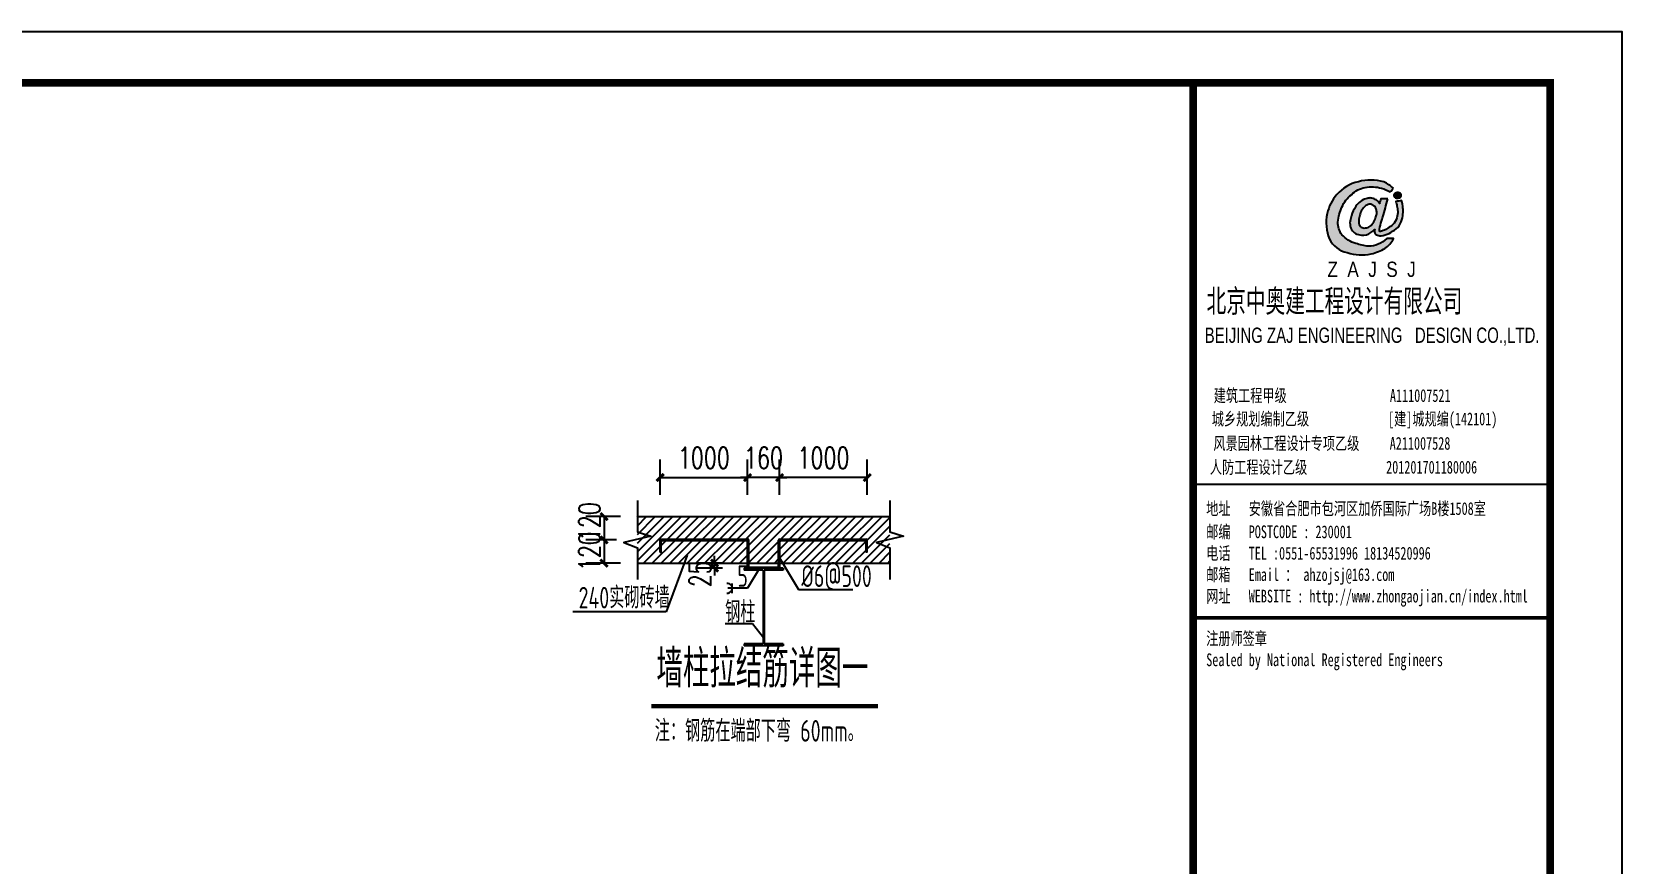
# Model space of a CAD drawing. Extents: x 180850 to 1400258, y 48356 to 327067.
# Drawn here: x 381769 to 425889, y 293877 to 316984 of the extents above; entities that cross this region are included whole.
import ezdxf
from ezdxf.enums import TextEntityAlignment as Align

# ---------------------------------------------------------------- set-up
doc = ezdxf.new("R2010")
doc.units = 0
doc.header["$LTSCALE"] = 1000
for name, color, linetype in [('AXIS', 3, 'Continuous'), ('GZ', 50, 'Continuous'), ('PUB_TITLE', 4, 'Continuous'), ('TEXT', 7, 'Continuous'), ('图签', 3, 'Continuous'), ('填充', 251, 'Continuous'), ('文字', 7, 'Continuous')]:
    doc.layers.add(name, color=color, linetype=linetype)
doc.styles.add('_gyy_title_Arial', font='arial.ttf', dxfattribs={"width": 0.7})
doc.styles.add('_gyy_title_ST', font='', dxfattribs={"width": 0.8})
doc.styles.add('_TCH_DIM_T3', font='SIMPLEX', dxfattribs={"width": 0.705882, "bigfont": 'GBCBIG'})
doc.styles.add('HZ', font='txt.shx', dxfattribs={"width": 0.8, "bigfont": '000hztxt.shx'})
doc.styles.add('TSSD_Norm', font='tssdeng.shx', dxfattribs={"bigfont": 'hztxt.shx'})
doc.styles.get('_gyy_title_ST').set_extended_font_data('SimSun')
doc.dimstyles.new('TCH-200-1', dxfattribs={"dimtxt": 595, "dimasz": 200, "dimexe": 500, "dimexo": 600, "dimgap": 252.5, "dimtad": 1, "dimdec": 0, "dimzin": 0, "dimdsep": 46, "dimtxsty": '_TCH_DIM_T3', "dimblk": 'ARCHTICK', "dimcen": 0.09, "dimclrd": 3, "dimclre": 3, "dimclrt": 7, "dimazin": 2, "dimtfac": 1, "dimtdec": 0, "dimtix": 1, "dimtmove": 2, "dimatfit": 3, "dimfxl": 1, "dimtolj": 1, "dimtzin": 0, "dimarcsym": 0})

# ---------------------------------------------------------------- blocks, each defined once
blk = doc.blocks.new('_ArchTick')
at = {"color": 0, "linetype": 'ByBlock', "const_width": 0.4}
blk.add_lwpolyline([(-0.5, -0.5), (0.5, 0.5)], dxfattribs=at)
blk = doc.blocks.new('*D299')
at = {"layer": 'AXIS', "color": 3, "lineweight": -2, "transparency": 16777216}
for p, q in [((400933, 302234), (400211, 302234)), ((400711, 302234), (400711, 302434)), ((400711, 302095), (400711, 302234)), ((400933, 302095), (400211, 302095)), ((400711, 302095), (400711, 301895))]:
    blk.add_line(p, q, dxfattribs=at)
at = {"layer": 'Defpoints', "color": 0, "transparency": 16777216}
for p in [(400711, 302234), (401533, 302234), (401533, 302095)]:
    blk.add_point(p, dxfattribs=at)
at = {"layer": 'AXIS', "color": 3, "lineweight": -2, "transparency": 16777216, "xscale": 200, "yscale": 200, "zscale": 200}
for p, rotation in [((400711, 302234), 270), ((400711, 302095), 90)]:
    blk.add_blockref('_ArchTick', p, dxfattribs=dict(at, rotation=rotation))
at = {"layer": 'AXIS', "color": 7, "transparency": 16777216, "insert": (400307, 301926), "char_height": 595, "attachment_point": 5, "rotation": 90, "style": '_TCH_DIM_T3'}
blk.add_mtext('\\A1;25', dxfattribs=at)
blk = doc.blocks.new('*D300')
at = {"layer": 'AXIS', "color": 3, "lineweight": -2, "transparency": 16777216}
for p, q in [((399200, 304128), (399200, 305111)), ((401625, 304128), (401625, 305111)), ((399200, 304611), (401625, 304611))]:
    blk.add_line(p, q, dxfattribs=at)
at = {"layer": 'Defpoints', "color": 0, "transparency": 16777216}
for p in [(401625, 304611), (399200, 303528), (401625, 303528)]:
    blk.add_point(p, dxfattribs=at)
at = {"layer": 'AXIS', "color": 3, "lineweight": -2, "transparency": 16777216, "xscale": 200, "yscale": 200, "zscale": 200, "rotation": 180}
blk.add_blockref('_ArchTick', (399200, 304611), dxfattribs=at)
at = {"layer": 'AXIS', "color": 3, "lineweight": -2, "transparency": 16777216, "xscale": 200, "yscale": 200, "zscale": 200}
blk.add_blockref('_ArchTick', (401625, 304611), dxfattribs=at)
at = {"layer": 'AXIS', "color": 7, "transparency": 16777216, "insert": (400412, 305161), "char_height": 595, "attachment_point": 5, "style": '_TCH_DIM_T3'}
blk.add_mtext('\\A1;1000', dxfattribs=at)
blk = doc.blocks.new('*D301')
at = {"layer": 'AXIS', "color": 3, "lineweight": -2, "transparency": 16777216}
for p, q in [((398096, 303528), (397143, 303528)), ((397643, 303528), (397643, 302881)), ((397988, 302881), (397143, 302881))]:
    blk.add_line(p, q, dxfattribs=at)
at = {"layer": 'Defpoints', "color": 0, "transparency": 16777216}
for p in [(398696, 303528), (397643, 302881), (398588, 302881)]:
    blk.add_point(p, dxfattribs=at)
at = {"layer": 'AXIS', "color": 3, "lineweight": -2, "transparency": 16777216, "xscale": 200, "yscale": 200, "zscale": 200}
for p, rotation in [((397643, 303528), 90), ((397643, 302881), 270)]:
    blk.add_blockref('_ArchTick', p, dxfattribs=dict(at, rotation=rotation))
at = {"layer": 'AXIS', "color": 7, "transparency": 16777216, "insert": (397238, 303386), "char_height": 595, "attachment_point": 5, "rotation": 90, "style": '_TCH_DIM_T3'}
blk.add_mtext('\\A1;120', dxfattribs=at)
blk = doc.blocks.new('*D302')
at = {"layer": 'AXIS', "color": 3, "lineweight": -2, "transparency": 16777216}
for p, q in [((397988, 302881), (397143, 302881)), ((397643, 302881), (397643, 302234)), ((398096, 302234), (397143, 302234))]:
    blk.add_line(p, q, dxfattribs=at)
at = {"layer": 'Defpoints', "color": 0, "transparency": 16777216}
for p in [(398588, 302881), (397643, 302234), (398696, 302234)]:
    blk.add_point(p, dxfattribs=at)
at = {"layer": 'AXIS', "color": 3, "lineweight": -2, "transparency": 16777216, "xscale": 200, "yscale": 200, "zscale": 200}
for p, rotation in [((397643, 302881), 90), ((397643, 302234), 270)]:
    blk.add_blockref('_ArchTick', p, dxfattribs=dict(at, rotation=rotation))
at = {"layer": 'AXIS', "color": 7, "transparency": 16777216, "insert": (397238, 302558), "char_height": 595, "attachment_point": 5, "rotation": 90, "style": '_TCH_DIM_T3'}
blk.add_mtext('\\A1;120', dxfattribs=at)
blk = doc.blocks.new('*D280')
at = {"layer": 'AXIS', "color": 3, "lineweight": -2, "transparency": 16777216}
for p, q in [((402514, 304128), (402514, 305111)), ((404946, 304128), (404946, 305111)), ((404946, 304611), (402514, 304611))]:
    blk.add_line(p, q, dxfattribs=at)
at = {"layer": 'Defpoints', "color": 0, "transparency": 16777216}
for p in [(402514, 304611), (402514, 303528), (404946, 303528)]:
    blk.add_point(p, dxfattribs=at)
at = {"layer": 'AXIS', "color": 3, "lineweight": -2, "transparency": 16777216, "xscale": 200, "yscale": 200, "zscale": 200, "rotation": 180}
blk.add_blockref('_ArchTick', (402514, 304611), dxfattribs=at)
at = {"layer": 'AXIS', "color": 3, "lineweight": -2, "transparency": 16777216, "xscale": 200, "yscale": 200, "zscale": 200}
blk.add_blockref('_ArchTick', (404946, 304611), dxfattribs=at)
at = {"layer": 'AXIS', "color": 7, "transparency": 16777216, "insert": (403730, 305161), "char_height": 595, "attachment_point": 5, "style": '_TCH_DIM_T3'}
blk.add_mtext('\\A1;1000', dxfattribs=at)
blk = doc.blocks.new('*D281')
at = {"layer": 'AXIS', "color": 3, "lineweight": -2, "transparency": 16777216}
for p, q in [((401625, 304128), (401625, 305111)), ((402514, 304128), (402514, 305111)), ((401625, 304611), (401425, 304611)), ((402514, 304611), (401625, 304611)), ((402514, 304611), (402714, 304611))]:
    blk.add_line(p, q, dxfattribs=at)
at = {"layer": 'Defpoints', "color": 0, "transparency": 16777216}
for p in [(401625, 304611), (401625, 303528), (402514, 303528)]:
    blk.add_point(p, dxfattribs=at)
at = {"layer": 'AXIS', "color": 3, "lineweight": -2, "transparency": 16777216, "xscale": 200, "yscale": 200, "zscale": 200}
blk.add_blockref('_ArchTick', (401625, 304611), dxfattribs=at)
at = {"layer": 'AXIS', "color": 3, "lineweight": -2, "transparency": 16777216, "xscale": 200, "yscale": 200, "zscale": 200, "rotation": 180}
blk.add_blockref('_ArchTick', (402514, 304611), dxfattribs=at)
at = {"layer": 'AXIS', "color": 7, "transparency": 16777216, "insert": (402069, 305161), "char_height": 595, "attachment_point": 5, "style": '_TCH_DIM_T3'}
blk.add_mtext('\\A1;160', dxfattribs=at)
blk = doc.blocks.new('dd')
at = {"layer": '图签'}
h = blk.add_hatch(color=5, dxfattribs=at)
h.set_gradient(color1=(0, 0, 255), color2=(36, 36, 255), one_color=1, tint=0.57)
h.paths.add_polyline_path([(452, 1270, -0.093206), (531, 1562, -0.136321), (716, 1807, -0.161039), (988, 1948, -0.108591), (1307, 1935, -0.049497), (1479, 1861, 0.062627), (1539, 1932, 0.094388), (1351, 2056, 0.136326), (854, 2062, 0.161722), (430, 1810, 0.133661), (243, 1435, 0.158414), (286, 937, 0.22517), (632, 669, 0.138663), (1107, 646, 0.074676), (1375, 753, 0.125344), (1543, 944, 0.006312), (1413, 948, -0.090385), (1244, 833, -0.096745), (1053, 797, -0.073845), (803, 850, -0.140868), (530, 1020, -0.160753)])
h = blk.add_hatch(color=5, dxfattribs=at)
h.set_gradient(color1=(0, 0, 255), color2=(36, 36, 255), one_color=1, tint=0.57)
h.paths.add_polyline_path([(1306, 1289, 0.011169), (1334, 1370, 0.005807), (1431, 1724, 0.01105), (1292, 1724, 0.016796), (1267, 1634, 0.125943), (1203, 1704, 0.083806), (1120, 1739, 0.082879), (1047, 1739, -0.008503), (952, 1710, 0.060057), (844, 1628, 0.086078), (774, 1532, 0.099424), (705, 1347, 0.12153), (690, 1225, 0.102644), (719, 1122, 0.056648), (797, 1042, 0.092914), (913, 1013, 0.194578), (1098, 1064, -0.002562), (1175, 1122, 0.064354), (1167, 1068, 0.172385), (1207, 1017, 0.105458), (1300, 1002, 0.086567), (1454, 1046, 0.047674), (1592, 1136, 0.166359), (1692, 1274, 0.096748), (1728, 1431, 0.03151), (1728, 1548, 0.041815), (1700, 1691, 0.007654), (1588, 1673, -0.009919), (1610, 1585, -0.068269), (1624, 1482, -0.105336), (1605, 1352, -0.14652), (1528, 1223, -0.070486), (1434, 1151, -0.077937), (1341, 1103, -0.127098), (1272, 1084, -0.114215), (1267, 1129, -0.007609)])
h.paths.add_polyline_path([(865, 1245, -0.099994), (863, 1328, -0.050974), (888, 1427, -0.120527), (938, 1529, -0.043888), (1002, 1595, -0.08446), (1063, 1619, -0.147309), (1127, 1607, -0.037474), (1177, 1572, -0.06931), (1209, 1507, -0.067662), (1213, 1431, -0.02676), (1211, 1413, 0.017209), (1183, 1329, -0.048815), (1120, 1223, -0.139096), (1046, 1163, -0.097991), (944, 1153, -0.085394), (909, 1169, -0.149141)], flags=16)
h = blk.add_hatch(color=1, dxfattribs=at)
h.set_gradient(color1=(255, 0, 0), color2=(255, 0, 0), tint=0.57)
h.paths.add_polyline_path([(1557, 1818, 0.386553), (1564, 1757, 0.170676), (1604, 1736, 0.082224), (1657, 1743, 0.087509), (1686, 1766, 0.264235), (1694, 1804, 0.244333), (1636, 1850, 0.30271)])
blk.add_lwpolyline([(1539, 1932, 0.094388), (1351, 2056, 0.136326), (854, 2062, 0.161722), (430, 1810, 0.133661), (243, 1435, 0.158414), (286, 937, 0.22517), (632, 669, 0.138663), (1107, 646, 0.074676), (1375, 753, 0.125344), (1543, 944, 0.006312), (1413, 948, -0.090385), (1244, 833, -0.096745), (1053, 797, -0.073845), (803, 850, -0.140868), (530, 1020, -0.160753), (452, 1270, -0.093206), (531, 1562, -0.136321), (716, 1807, -0.161039), (988, 1948, -0.108591), (1307, 1935, -0.049497), (1479, 1861, 0.062627)], format="xyb", close=True, dxfattribs=at)
for points in [[(1431, 1724, 0.011041), (1292, 1724, 0.016796), (1267, 1634, 0.125943), (1203, 1704, 0.083806), (1120, 1739, 0.082879), (1047, 1739, -0.008503), (952, 1710, 0.060057), (844, 1628, 0.086078), (774, 1532, 0.099424), (705, 1347, 0.12153), (690, 1225, 0.102644), (719, 1122, 0.056648), (797, 1042, 0.092914), (913, 1013, 0.194578), (1098, 1064, -0.002562), (1175, 1122, 0.064354), (1167, 1068, 0.172385), (1207, 1017, 0.105458), (1300, 1002, 0.086567), (1454, 1046, 0.047674), (1592, 1136, 0.166359), (1692, 1274, 0.096748), (1728, 1431, 0.03151), (1728, 1548, 0.041815), (1700, 1691, 0.007654), (1588, 1673, -0.009919), (1610, 1585, -0.068269), (1624, 1482, -0.105336), (1605, 1352, -0.14652), (1528, 1223, -0.070486), (1434, 1151, -0.077937), (1341, 1103, -0.127098), (1272, 1084, -0.114215), (1267, 1129, -0.007609), (1306, 1289, 0.011169), (1334, 1370, 0.005782), (1430, 1722, 0.069025)], [(1213, 1431, 0.067662), (1209, 1507, 0.06931), (1177, 1572, 0.037474), (1127, 1607, 0.147309), (1063, 1619, 0.08446), (1002, 1595, 0.043888), (938, 1529, 0.120527), (888, 1427, 0.050974), (863, 1328, 0.099994), (865, 1245, 0.149141), (909, 1169, 0.085394), (944, 1153, 0.097991), (1046, 1163, 0.139096), (1120, 1223, 0.048815), (1183, 1329, -0.017209), (1211, 1413, 0.02676), (1213, 1431, 0.441273)], [(1694, 1804, 0.243958), (1636, 1850, 0.303117), (1557, 1818, 0.386553), (1564, 1757, 0.170676), (1604, 1736, 0.082224), (1657, 1743, 0.087509), (1686, 1766, 0.264235), (1694, 1804, -7.823139)]]:
    blk.add_lwpolyline(points, format="xyb", dxfattribs=at)
at = {"insert": (246, 492), "char_height": 300, "width": 8000, "attachment_point": 1, "style": 'HZ'}
blk.add_mtext('{\\fArial|b0|i0|c0|p32;Z  A  J  S  J}', dxfattribs=at)

msp = doc.modelspace()

# ---------------------------------------------------------------- hatches: boundary and pattern name
at = {"layer": '填充', "ltscale": 100}
h = msp.add_hatch(dxfattribs=at)
h.set_pattern_fill('ANSI31', color=256, scale=107.773627, style=0)
h.set_pattern_definition([(45, (66665.3, -309060.83), (-120.979347, 120.979347), [])])
edge = h.paths.add_edge_path()
edge.add_line((398569.52, 303527.71), (405574.81, 303527.71))
edge.add_line((405574.81, 303527.71), (405574.81, 302944.18))
edge.add_line((405574.81, 302944.18), (405639.47, 302944.18))
edge.add_line((405639.47, 302944.18), (405510.14, 302890.3))
edge.add_line((405510.14, 302890.3), (405574.81, 302890.3))
edge.add_line((405574.81, 302890.3), (405574.81, 302234.43))
edge.add_line((405574.81, 302234.43), (402519.43, 302234.43))
edge.add_line((402519.43, 302234.43), (402519.43, 302837.96))
edge.add_arc((402546.37, 302837.96), 26.94, 90, 180, ccw=False)
edge.add_line((402546.37, 302864.9), (404885.06, 302864.9))
edge.add_arc((404885.06, 302837.96), 26.94, 0, 90, ccw=False)
edge.add_line((404912, 302837.96), (404912, 302541.58))
edge.add_spline(control_points=[(404912, 302541.58), (404915.73, 302538.13), (404923.84, 302530.63), (404930.73, 302550.79), (404939.93, 302544.56), (404944.33, 302541.58)], knot_values=[0, 0, 0, 0, 11.14272373, 24.20817655, 36.21689689, 36.21689689, 36.21689689, 36.21689689], degree=3, periodic=0)
edge.add_spline(control_points=[(404928.17, 302541.58), (404930.56, 302539.93), (404935.8, 302536.3), (404941.33, 302539.72), (404944.33, 302541.58)], knot_values=[0, 0, 0, 0, 1.48940315, 3.27118704, 3.27118704, 3.27118704, 3.27118704], degree=3, periodic=0)
edge.add_line((404944.33, 302534.44), (404944.33, 302870.29))
edge.add_arc((404917.39, 302870.29), 26.94, 0, 90)
edge.add_line((404917.39, 302897.23), (402514.04, 302897.23))
edge.add_arc((402514.04, 302870.29), 26.94, 90, 180)
edge.add_line((402487.09, 302870.29), (402487.09, 302234.43))
edge.add_line((402487.09, 302234.43), (401657.24, 302234.43))
edge.add_line((401657.24, 302234.43), (401657.24, 302870.29))
edge.add_arc((401630.29, 302870.29), 26.94, 0, 90)
edge.add_line((401630.29, 302897.23), (399226.94, 302897.23))
edge.add_arc((399226.94, 302870.29), 26.94, 90, 180)
edge.add_line((399200, 302870.29), (399200, 302534.44))
edge.add_spline(control_points=[(399216.16, 302541.58), (399213.78, 302539.93), (399208.53, 302536.3), (399203.01, 302539.72), (399200, 302541.58)], knot_values=[0, 0, 0, 0, 1.48940315, 3.27118704, 3.27118704, 3.27118704, 3.27118704], degree=3, periodic=0)
edge.add_spline(control_points=[(399200, 302541.58), (399204.4, 302544.56), (399213.61, 302550.79), (399220.49, 302530.63), (399228.6, 302538.13), (399232.33, 302541.58)], knot_values=[0, 0, 0, 0, 2.40174407, 5.01483463, 7.24337938, 7.24337938, 7.24337938, 7.24337938], degree=3, periodic=0)
edge.add_line((399232.33, 302541.58), (399232.33, 302837.96))
edge.add_arc((399259.27, 302837.96), 26.94, 90, 180, ccw=False)
edge.add_line((399259.27, 302864.9), (401597.96, 302864.9))
edge.add_arc((401597.96, 302837.96), 26.94, 0, 90, ccw=False)
edge.add_line((401624.91, 302837.96), (401624.91, 302234.43))
edge.add_line((401624.91, 302234.43), (398569.52, 302234.43))
edge.add_line((398569.52, 302234.43), (398569.52, 302890.3))
edge.add_line((398569.52, 302890.3), (398634.19, 302890.3))
edge.add_line((398634.19, 302890.3), (398504.86, 302944.18))
edge.add_line((398504.86, 302944.18), (398569.52, 302944.18))
edge.add_line((398569.52, 302944.18), (398569.52, 303527.71))

# ---------------------------------------------------------------- linework, layer by layer
at = {"linetype": 'ByBlock'}
for p, q in [((398569.52, 303527.71), (405574.81, 303527.71)), ((398569.52, 302234.43), (405574.81, 302234.43))]:
    msp.add_line(p, q, dxfattribs=at)
msp.add_line((401345.42, 303527.71), (402798.92, 303527.71))
at = {"color": 6, "ltscale": 10}
for p, q in [((399200, 302541.58), (399200, 302870.29)), ((399226.94, 302897.23), (401630.29, 302897.23)), ((399232.33, 302541.58), (399232.33, 302837.96)), ((399259.27, 302864.9), (401597.96, 302864.9)), ((401624.91, 302094.71), (401624.91, 302837.96)), ((401657.24, 302132.44), (401657.24, 302870.29)), ((402487.09, 302132.44), (402487.09, 302870.29)), ((402514.04, 302897.23), (404917.39, 302897.23)), ((402519.43, 302094.71), (402519.43, 302837.96)), ((402546.37, 302864.9), (404885.06, 302864.9)), ((404913.73, 302541.53), (404913.73, 302837.9)), ((404946.06, 302541.53), (404946.06, 302870.24)), ((401662.63, 302127.05), (402481.71, 302127.05))]:
    msp.add_line(p, q, dxfattribs=at)
at = {"linetype": 'ByBlock'}
for points in [[(398569.52, 303977.71), (398569.52, 303527.71), (398569.52, 303103.07), (398944.52, 302983.07), (398195.46, 302805.59), (398569.52, 302659.07), (398569.52, 302234.43), (398569.52, 301784.43)], [(405574.81, 303977.71), (405574.81, 303527.71), (405574.81, 303103.07), (405949.81, 302983.07), (405200.75, 302805.59), (405574.81, 302659.07), (405574.81, 302234.43), (405574.81, 301784.43)]]:
    msp.add_lwpolyline(points, dxfattribs=at)
at = {"color": 3, "const_width": 117.6, "elevation": -10360.35}
msp.add_lwpolyline([(398951.93, 298265.5), (405245.44, 298265.5)], dxfattribs=at)
at = {"color": 6, "ltscale": 10}
for centre, radius, start, end in [((399226.94, 302870.29), 26.94, 90, 180), ((399259.27, 302837.96), 26.94, 90, 180), ((401597.96, 302837.96), 26.94, 0, 90), ((401630.29, 302870.29), 26.94, 0, 90), ((402514.04, 302870.29), 26.94, 90, 180), ((402546.37, 302837.96), 26.94, 90, 180), ((404886.79, 302837.9), 26.94, 0, 90), ((404919.12, 302870.24), 26.94, 0, 90), ((401662.63, 302132.44), 5.39, 180, 270), ((402481.71, 302132.44), 5.39, 270, 0)]:
    msp.add_arc(centre, radius, start, end, dxfattribs=at)
for points in [[(399200, 302541.58), (399212.2, 302545.89), (399221.88, 302535.67), (399232.33, 302541.58)], [(399200, 302541.58), (399208.94, 302538.08), (399216.16, 302541.58)], [(404946.06, 302541.53), (404933.86, 302545.84), (404924.18, 302535.61), (404913.73, 302541.53)], [(404946.06, 302541.53), (404937.12, 302538.03), (404929.9, 302541.53)]]:
    msp.add_spline(points, degree=3, dxfattribs=at)
at = {"layer": 'AXIS'}
for p, q in [((399950.2, 302453.14), (399362.84, 300882.83)), ((402507.87, 302385.2), (403034.81, 301501.18)), ((401972.49, 302119.71), (401624.18, 301537.27)), ((401624.18, 301537.27), (401080.72, 301537.27)), ((401200.95, 301402.55), (401200.95, 301671.98)), ((403034.81, 301501.18), (404548.32, 301501.18)), ((399362.84, 300882.83), (396775.46, 300882.83)), ((401762.62, 300546.8), (401002.72, 300546.8)), ((402071.13, 300159.46), (401762.62, 300546.8))]:
    msp.add_line(p, q, dxfattribs=at)
msp.add_arc((401065.42, 301537.27), 135.52, 263.747899, 96.252101, dxfattribs=at)
at = {"layer": 'GZ', "ltscale": 100}
for p, q in [((402611.03, 302094.71), (401533.3, 302094.71)), ((401533.3, 302094.71), (401533.3, 302040.83)), ((402056, 302040.83), (401533.3, 302040.83)), ((402056, 302040.83), (402056, 299993.13)), ((402088.33, 302040.83), (402088.33, 299993.13)), ((402611.03, 302040.83), (402088.33, 302040.83)), ((402611.03, 302094.71), (402611.03, 302040.83)), ((402056, 299993.13), (401533.3, 299993.13)), ((401533.3, 299993.13), (401533.3, 299939.24)), ((402611.03, 299939.24), (401533.3, 299939.24)), ((402611.03, 299993.13), (402088.33, 299993.13)), ((402611.03, 299993.13), (402611.03, 299939.24))]:
    msp.add_line(p, q, dxfattribs=at)
at = {"layer": 'PUB_TITLE'}
msp.add_line((413990.5, 304424.06), (423889.48, 304424.06), dxfattribs=at)
msp.add_lwpolyline([(307089.48, 232984.16), (425889.48, 232984.16), (425889.48, 316984.16), (307089.48, 316984.16)], close=True, dxfattribs=at)
at = {"layer": 'PUB_TITLE', "const_width": 212.12}
for points in [[(309909.8, 234398.34), (309909.8, 315569.98), (423889.48, 315569.98), (423889.48, 234398.34)], [(413990.5, 315569.98), (423889.48, 315569.98), (423889.48, 234398.34), (413990.5, 234398.34)]]:
    msp.add_lwpolyline(points, close=True, dxfattribs=at)
at = {"layer": 'PUB_TITLE', "const_width": 98.99}
msp.add_lwpolyline([(413990.5, 300718.41), (423889.48, 300718.41)], dxfattribs=at)

# ---------------------------------------------------------------- block references
at = {"layer": '图签', "xscale": 1.414139999943435, "yscale": 1.414139999943435, "zscale": 1.414139999943435}
msp.add_blockref('dd', (417364.07, 309907.24), dxfattribs=at)

# ---------------------------------------------------------------- texts
at = {"color": 1, "insert": (414358.7, 309846.28), "char_height": 718.1993, "width": 9393.6358, "attachment_point": 1, "style": 'HZ'}
msp.add_mtext('北京中奥建工程设计有限公司', dxfattribs=at)
at = {"layer": 'PUB_TITLE', "width": 0.7}
for s, height, style, p in [('BEIJING ZAJ ENGINEERING   DESIGN CO.,LTD.', 424.2416, '_gyy_title_Arial', (418951.59, 308349.06)), ('建筑工程甲级                 A111007521             ', 353.5346, '_gyy_title_ST', (418937.37, 306710.73)), ('城乡规划编制乙级             [建]城规编(142101)', 353.5346, '_gyy_title_ST', (418465.29, 306062.11)), ('风景园林工程设计专项乙级     A211007528           ', 353.5346, '_gyy_title_ST', (418761.39, 305383.92)), ('人防工程设计乙级             201201701180006', 353.5346, '_gyy_title_ST', (418158.5, 304722.3))]:
    msp.add_text(s, height=height, dxfattribs=dict(at, style=style)).set_placement(p, align=Align.CENTER)
at = {"layer": 'PUB_TITLE', "style": '_gyy_title_ST', "width": 0.7}
for s, height, p in [('地址   安徽省合肥市包河区加侨国际广场B楼1508室', 353.5346, (414348.33, 303573.72)), ('邮编   POSTCODE : 230001', 353.5346, (414348.33, 302927.96)), ('电话   TEL :0551-65531996 18134520996', 353.5346, (414348.33, 302334.02)), ('邮箱   Email ： ahzojsj@163.com', 353.5346, (414348.33, 301740.09)), ('网址   WEBSITE : http://www.zhongaojian.cn/index.html', 353.5346, (414348.33, 301142.65)), ('注册师签章', 353.535, (414348.33, 299968.92)), ('Sealed by National Registered Engineers', 353.5346, (414350.25, 299374.98))]:
    msp.add_text(s, height=height, dxfattribs=at).set_placement(p)
at = {"layer": 'TEXT', "style": 'TSSD_Norm', "width": 0.7}
for s, p in [('%%c6@500', (403117.8, 301573.27)), ('5', (401342.36, 301577.24)), ('240实砌砖墙', (396937.7, 300977.07)), ('注：钢筋在端部下弯 60mm。', (399051.54, 297280.1, -3108.11))]:
    msp.add_text(s, height=600, dxfattribs=at).set_placement(p)
at = {"layer": 'TEXT', "linetype": 'ByBlock', "style": 'TSSD_Norm', "width": 0.7}
msp.add_text('墙柱拉结筋详图一', height=1050, dxfattribs=at).set_placement((399095.79, 298467.23, -10360.35), align=Align.BOTTOM_LEFT)
at = {"layer": '文字', "style": 'TSSD_Norm', "width": 0.7}
msp.add_text('钢柱', height=600, dxfattribs=at).set_placement((401003.31, 300577.69))

# ---------------------------------------------------------------- dimensions: what is measured, and where the dimension line sits
at = {"layer": 'AXIS'}
for base, p1, p2, text, picture, middle in [((401624.91, 304610.61, -10360.35), (399200, 303527.71, -10360.35), (401624.91, 303527.71, -10360.35), '1000', '*D300', (400412.45, 305160.61, -10360.35)), ((401624.91, 304610.61, -10360.35), (402514.04, 303527.71, -10360.35), (401624.91, 303527.71, -10360.35), '160', '*D281', (402069.47, 305160.61, -10360.35)), ((402514.04, 304610.61, -10360.35), (404946.06, 303527.71, -10360.35), (402514.04, 303527.71, -10360.35), '1000', '*D280', (403730.05, 305160.61, -10360.35))]:
    dim = msp.add_linear_dim(base=base, p1=p1, p2=p2, text=text, dimstyle='TCH-200-1', dxfattribs=at)
    dim.commit()
    dim.dimension.update_dxf_attribs({"geometry": picture, "text_midpoint": middle})
for base, p1, p2, angle, text, picture, middle in [((397642.96, 302881.07, -10360.35), (398695.84, 303527.71, -10360.35), (398588.07, 302881.07, -10360.35), 270, '120', '*D301', (397238.37, 303386.2, -10360.35)), ((397642.96, 302234.43, -10360.35), (398588.07, 302881.07, -10360.35), (398695.84, 302234.43, -10360.35), 270, '120', '*D302', (397238.37, 302557.75, -10360.35)), ((400711.09, 302234.43, -10360.35), (401533.3, 302094.71, -10360.35), (401533.3, 302234.43, -10360.35), 90, '25', '*D299', (400306.5, 301925.79, -10360.35))]:
    dim = msp.add_linear_dim(base=base, p1=p1, p2=p2, angle=angle, text=text, dimstyle='TCH-200-1', dxfattribs=at)
    dim.commit()
    dim.dimension.update_dxf_attribs({"geometry": picture, "text_midpoint": middle, "dimtype": 160})

doc.saveas('drawing.dxf')
